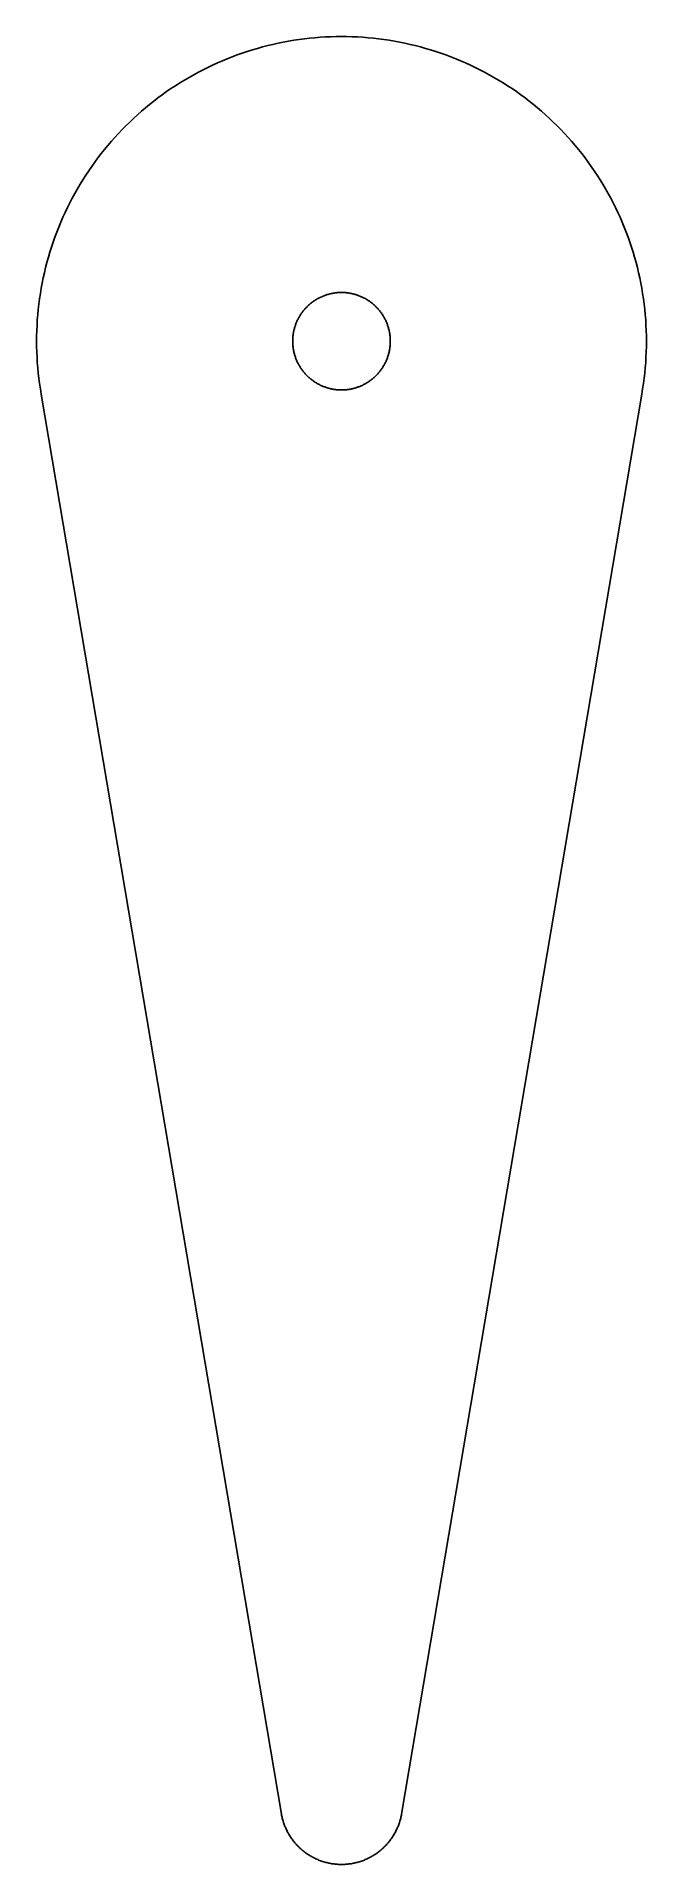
# Model space of a CAD drawing. Header units: metres. Extents: x 0 to 25, y 0 to 75.
import ezdxf

# ---------------------------------------------------------------- set-up
doc = ezdxf.new("R2010")
doc.units = ezdxf.units.M

msp = doc.modelspace()

# ---------------------------------------------------------------- linework, layer by layer
for p, q in [((12.5, 75), (12.282, 74.998)), ((12.718, 74.998), (12.5, 75)), ((8.43, 74.319), (8.225, 74.246)), ((8.637, 74.388), (8.43, 74.319)), ((8.845, 74.454), (8.637, 74.388)), ((9.055, 74.516), (8.845, 74.454)), ((9.265, 74.574), (9.055, 74.516)), ((9.476, 74.629), (9.265, 74.574)), ((9.688, 74.68), (9.476, 74.629)), ((9.901, 74.727), (9.688, 74.68)), ((10.115, 74.77), (9.901, 74.727)), ((10.329, 74.81), (10.115, 74.77)), ((10.545, 74.846), (10.329, 74.81)), ((10.76, 74.878), (10.545, 74.846)), ((10.977, 74.907), (10.76, 74.878)), ((11.193, 74.931), (10.977, 74.907)), ((11.411, 74.952), (11.193, 74.931)), ((11.628, 74.969), (11.411, 74.952)), ((11.846, 74.983), (11.628, 74.969)), ((12.064, 74.992), (11.846, 74.983)), ((12.282, 74.998), (12.064, 74.992)), ((12.936, 74.992), (12.718, 74.998)), ((13.154, 74.983), (12.936, 74.992)), ((13.372, 74.969), (13.154, 74.983)), ((13.589, 74.952), (13.372, 74.969)), ((13.807, 74.931), (13.589, 74.952)), ((14.023, 74.907), (13.807, 74.931)), ((14.24, 74.878), (14.023, 74.907)), ((14.455, 74.846), (14.24, 74.878)), ((14.671, 74.81), (14.455, 74.846)), ((14.885, 74.77), (14.671, 74.81)), ((15.099, 74.727), (14.885, 74.77)), ((15.312, 74.68), (15.099, 74.727)), ((15.524, 74.629), (15.312, 74.68)), ((15.735, 74.574), (15.524, 74.629)), ((15.945, 74.516), (15.735, 74.574)), ((16.155, 74.454), (15.945, 74.516)), ((16.363, 74.388), (16.155, 74.454)), ((16.57, 74.319), (16.363, 74.388)), ((16.775, 74.246), (16.57, 74.319)), ((6.632, 73.537), (6.44, 73.433)), ((6.825, 73.638), (6.632, 73.537)), ((7.02, 73.735), (6.825, 73.638)), ((7.217, 73.829), (7.02, 73.735)), ((7.416, 73.919), (7.217, 73.829)), ((7.616, 74.006), (7.416, 73.919)), ((7.817, 74.09), (7.616, 74.006)), ((8.02, 74.17), (7.817, 74.09)), ((8.225, 74.246), (8.02, 74.17)), ((16.98, 74.17), (16.775, 74.246)), ((17.183, 74.09), (16.98, 74.17)), ((17.384, 74.006), (17.183, 74.09)), ((17.584, 73.919), (17.384, 74.006)), ((17.783, 73.829), (17.584, 73.919)), ((17.98, 73.735), (17.783, 73.829)), ((18.175, 73.638), (17.98, 73.735)), ((18.368, 73.537), (18.175, 73.638)), ((18.56, 73.433), (18.368, 73.537)), ((5.51, 72.863), (5.33, 72.739)), ((5.692, 72.983), (5.51, 72.863)), ((5.876, 73.101), (5.692, 72.983)), ((6.062, 73.215), (5.876, 73.101)), ((6.25, 73.325), (6.062, 73.215)), ((6.44, 73.433), (6.25, 73.325)), ((18.75, 73.325), (18.56, 73.433)), ((18.938, 73.215), (18.75, 73.325)), ((19.124, 73.101), (18.938, 73.215)), ((19.308, 72.983), (19.124, 73.101)), ((19.49, 72.863), (19.308, 72.983)), ((19.67, 72.739), (19.49, 72.863)), ((4.465, 72.076), (4.299, 71.934)), ((4.633, 72.214), (4.465, 72.076)), ((4.804, 72.35), (4.633, 72.214)), ((4.977, 72.483), (4.804, 72.35)), ((5.153, 72.613), (4.977, 72.483)), ((5.33, 72.739), (5.153, 72.613)), ((19.847, 72.613), (19.67, 72.739)), ((20.023, 72.483), (19.847, 72.613)), ((20.196, 72.35), (20.023, 72.483)), ((20.366, 72.214), (20.196, 72.35)), ((20.535, 72.076), (20.366, 72.214)), ((20.701, 71.934), (20.535, 72.076)), ((3.661, 71.339), (3.508, 71.183)), ((3.817, 71.492), (3.661, 71.339)), ((3.975, 71.642), (3.817, 71.492)), ((4.136, 71.789), (3.975, 71.642)), ((4.299, 71.934), (4.136, 71.789)), ((20.864, 71.789), (20.701, 71.934)), ((21.025, 71.642), (20.864, 71.789)), ((21.183, 71.492), (21.025, 71.642)), ((21.339, 71.339), (21.183, 71.492)), ((21.492, 71.183), (21.339, 71.339)), ((2.924, 70.535), (2.786, 70.367)), ((3.066, 70.701), (2.924, 70.535)), ((3.211, 70.864), (3.066, 70.701)), ((3.358, 71.025), (3.211, 70.864)), ((3.508, 71.183), (3.358, 71.025)), ((21.642, 71.025), (21.492, 71.183)), ((21.789, 70.864), (21.642, 71.025)), ((21.934, 70.701), (21.789, 70.864)), ((22.076, 70.535), (21.934, 70.701)), ((22.214, 70.367), (22.076, 70.535)), ((2.387, 69.847), (2.261, 69.67)), ((2.517, 70.023), (2.387, 69.847)), ((2.65, 70.196), (2.517, 70.023)), ((2.786, 70.367), (2.65, 70.196)), ((22.35, 70.196), (22.214, 70.367)), ((22.483, 70.023), (22.35, 70.196)), ((22.613, 69.847), (22.483, 70.023)), ((22.739, 69.67), (22.613, 69.847)), ((1.899, 69.124), (1.785, 68.938)), ((2.017, 69.308), (1.899, 69.124)), ((2.137, 69.49), (2.017, 69.308)), ((2.261, 69.67), (2.137, 69.49)), ((22.863, 69.49), (22.739, 69.67)), ((22.983, 69.308), (22.863, 69.49)), ((23.101, 69.124), (22.983, 69.308)), ((23.215, 68.938), (23.101, 69.124)), ((1.463, 68.368), (1.362, 68.175)), ((1.567, 68.56), (1.463, 68.368)), ((1.675, 68.75), (1.567, 68.56)), ((1.785, 68.938), (1.675, 68.75)), ((23.325, 68.75), (23.215, 68.938)), ((23.433, 68.56), (23.325, 68.75)), ((23.537, 68.368), (23.433, 68.56)), ((23.638, 68.175), (23.537, 68.368)), ((1.081, 67.584), (0.994, 67.384)), ((1.171, 67.783), (1.081, 67.584)), ((1.265, 67.98), (1.171, 67.783)), ((1.362, 68.175), (1.265, 67.98)), ((23.735, 67.98), (23.638, 68.175)), ((23.829, 67.783), (23.735, 67.98)), ((23.919, 67.584), (23.829, 67.783)), ((24.006, 67.384), (23.919, 67.584)), ((0.754, 66.775), (0.681, 66.57)), ((0.83, 66.98), (0.754, 66.775)), ((0.91, 67.183), (0.83, 66.98)), ((0.994, 67.384), (0.91, 67.183)), ((24.09, 67.183), (24.006, 67.384)), ((24.17, 66.98), (24.09, 67.183)), ((24.246, 66.775), (24.17, 66.98)), ((24.319, 66.57), (24.246, 66.775)), ((0.546, 66.155), (0.484, 65.945)), ((0.612, 66.363), (0.546, 66.155)), ((0.681, 66.57), (0.612, 66.363)), ((24.388, 66.363), (24.319, 66.57)), ((24.454, 66.155), (24.388, 66.363)), ((24.516, 65.945), (24.454, 66.155)), ((0.32, 65.312), (0.273, 65.099)), ((0.371, 65.524), (0.32, 65.312)), ((0.426, 65.735), (0.371, 65.524)), ((0.484, 65.945), (0.426, 65.735)), ((24.574, 65.735), (24.516, 65.945)), ((24.629, 65.524), (24.574, 65.735)), ((24.68, 65.312), (24.629, 65.524)), ((24.727, 65.099), (24.68, 65.312)), ((0.19, 64.671), (0.154, 64.455)), ((0.23, 64.885), (0.19, 64.671)), ((0.273, 65.099), (0.23, 64.885)), ((12.465, 64.5), (12.5, 64.5)), ((12.5, 64.5), (12.535, 64.5)), ((24.77, 64.885), (24.727, 65.099)), ((24.81, 64.671), (24.77, 64.885)), ((24.846, 64.455), (24.81, 64.671)), ((0.068, 63.807), (0.048, 63.589)), ((0.093, 64.023), (0.068, 63.807)), ((0.122, 64.24), (0.093, 64.023)), ((0.154, 64.455), (0.122, 64.24)), ((10.924, 63.731), (10.946, 63.759)), ((10.946, 63.759), (10.968, 63.786)), ((10.968, 63.786), (10.991, 63.812)), ((10.991, 63.812), (11.014, 63.838)), ((11.014, 63.838), (11.037, 63.864)), ((11.037, 63.864), (11.061, 63.889)), ((11.061, 63.889), (11.086, 63.914)), ((11.086, 63.914), (11.111, 63.939)), ((11.111, 63.939), (11.136, 63.963)), ((11.136, 63.963), (11.162, 63.986)), ((11.162, 63.986), (11.188, 64.009)), ((11.188, 64.009), (11.214, 64.032)), ((11.214, 64.032), (11.241, 64.054)), ((11.241, 64.054), (11.269, 64.076)), ((11.269, 64.076), (11.296, 64.097)), ((11.296, 64.097), (11.324, 64.118)), ((11.324, 64.118), (11.353, 64.138)), ((11.353, 64.138), (11.382, 64.158)), ((11.382, 64.158), (11.411, 64.177)), ((11.411, 64.177), (11.44, 64.196)), ((11.44, 64.196), (11.47, 64.214)), ((11.47, 64.214), (11.5, 64.232)), ((11.5, 64.232), (11.53, 64.249)), ((11.53, 64.249), (11.561, 64.266)), ((11.561, 64.266), (11.592, 64.282)), ((11.592, 64.282), (11.623, 64.298)), ((11.623, 64.298), (11.655, 64.313)), ((11.655, 64.313), (11.687, 64.327)), ((11.687, 64.327), (11.719, 64.341)), ((11.719, 64.341), (11.751, 64.354)), ((11.751, 64.354), (11.783, 64.367)), ((11.783, 64.367), (11.816, 64.379)), ((11.816, 64.379), (11.849, 64.391)), ((11.849, 64.391), (11.882, 64.402)), ((11.882, 64.402), (11.915, 64.413)), ((11.915, 64.413), (11.949, 64.422)), ((11.949, 64.422), (11.982, 64.432)), ((11.982, 64.432), (12.016, 64.441)), ((12.016, 64.441), (12.05, 64.449)), ((12.05, 64.449), (12.084, 64.456)), ((12.084, 64.456), (12.118, 64.463)), ((12.118, 64.463), (12.153, 64.47)), ((12.153, 64.47), (12.187, 64.475)), ((12.187, 64.475), (12.222, 64.481)), ((12.222, 64.481), (12.256, 64.485)), ((12.256, 64.485), (12.291, 64.489)), ((12.291, 64.489), (12.326, 64.492)), ((12.326, 64.492), (12.361, 64.495)), ((12.361, 64.495), (12.395, 64.497)), ((12.395, 64.497), (12.43, 64.499)), ((12.43, 64.499), (12.465, 64.5)), ((12.535, 64.5), (12.57, 64.499)), ((12.57, 64.499), (12.605, 64.497)), ((12.605, 64.497), (12.639, 64.495)), ((12.639, 64.495), (12.674, 64.492)), ((12.674, 64.492), (12.709, 64.489)), ((12.709, 64.489), (12.744, 64.485)), ((12.744, 64.485), (12.778, 64.481)), ((12.778, 64.481), (12.813, 64.475)), ((12.813, 64.475), (12.847, 64.47)), ((12.847, 64.47), (12.882, 64.463)), ((12.882, 64.463), (12.916, 64.456)), ((12.916, 64.456), (12.95, 64.449)), ((12.95, 64.449), (12.984, 64.441)), ((12.984, 64.441), (13.018, 64.432)), ((13.018, 64.432), (13.051, 64.422)), ((13.051, 64.422), (13.085, 64.413)), ((13.085, 64.413), (13.118, 64.402)), ((13.118, 64.402), (13.151, 64.391)), ((13.151, 64.391), (13.184, 64.379)), ((13.184, 64.379), (13.217, 64.367)), ((13.217, 64.367), (13.249, 64.354)), ((13.249, 64.354), (13.281, 64.341)), ((13.281, 64.341), (13.313, 64.327)), ((13.313, 64.327), (13.345, 64.313)), ((13.345, 64.313), (13.377, 64.298)), ((13.377, 64.298), (13.408, 64.282)), ((13.408, 64.282), (13.439, 64.266)), ((13.439, 64.266), (13.47, 64.249)), ((13.47, 64.249), (13.5, 64.232)), ((13.5, 64.232), (13.53, 64.214)), ((13.53, 64.214), (13.56, 64.196)), ((13.56, 64.196), (13.589, 64.177)), ((13.589, 64.177), (13.618, 64.158)), ((13.618, 64.158), (13.647, 64.138)), ((13.647, 64.138), (13.676, 64.118)), ((13.676, 64.118), (13.704, 64.097)), ((13.704, 64.097), (13.731, 64.076)), ((13.731, 64.076), (13.759, 64.054)), ((13.759, 64.054), (13.786, 64.032)), ((13.786, 64.032), (13.812, 64.009)), ((13.812, 64.009), (13.838, 63.986)), ((13.838, 63.986), (13.864, 63.963)), ((13.864, 63.963), (13.889, 63.939)), ((13.889, 63.939), (13.914, 63.914)), ((13.914, 63.914), (13.939, 63.889)), ((13.939, 63.889), (13.963, 63.864)), ((13.963, 63.864), (13.986, 63.838)), ((13.986, 63.838), (14.009, 63.812)), ((14.009, 63.812), (14.032, 63.786)), ((14.032, 63.786), (14.054, 63.759)), ((14.054, 63.759), (14.076, 63.731)), ((24.878, 64.24), (24.846, 64.455)), ((24.907, 64.023), (24.878, 64.24)), ((24.931, 63.807), (24.907, 64.023)), ((24.952, 63.589), (24.931, 63.807)), ((0.017, 63.154), (0.008, 62.936)), ((0.03, 63.372), (0.017, 63.154)), ((0.048, 63.589), (0.03, 63.372)), ((10.559, 62.984), (10.568, 63.018)), ((10.568, 63.018), (10.578, 63.051)), ((10.578, 63.051), (10.587, 63.085)), ((10.587, 63.085), (10.598, 63.118)), ((10.598, 63.118), (10.609, 63.151)), ((10.609, 63.151), (10.621, 63.184)), ((10.621, 63.184), (10.633, 63.217)), ((10.633, 63.217), (10.646, 63.249)), ((10.646, 63.249), (10.659, 63.281)), ((10.659, 63.281), (10.673, 63.313)), ((10.673, 63.313), (10.687, 63.345)), ((10.687, 63.345), (10.702, 63.377)), ((10.702, 63.377), (10.718, 63.408)), ((10.718, 63.408), (10.734, 63.439)), ((10.734, 63.439), (10.751, 63.47)), ((10.751, 63.47), (10.768, 63.5)), ((10.768, 63.5), (10.786, 63.53)), ((10.786, 63.53), (10.804, 63.56)), ((10.804, 63.56), (10.823, 63.589)), ((10.823, 63.589), (10.842, 63.618)), ((10.842, 63.618), (10.862, 63.647)), ((10.862, 63.647), (10.882, 63.676)), ((10.882, 63.676), (10.903, 63.704)), ((10.903, 63.704), (10.924, 63.731)), ((14.076, 63.731), (14.097, 63.704)), ((14.097, 63.704), (14.118, 63.676)), ((14.118, 63.676), (14.138, 63.647)), ((14.138, 63.647), (14.158, 63.618)), ((14.158, 63.618), (14.177, 63.589)), ((14.177, 63.589), (14.196, 63.56)), ((14.196, 63.56), (14.214, 63.53)), ((14.214, 63.53), (14.232, 63.5)), ((14.232, 63.5), (14.249, 63.47)), ((14.249, 63.47), (14.266, 63.439)), ((14.266, 63.439), (14.282, 63.408)), ((14.282, 63.408), (14.298, 63.377)), ((14.298, 63.377), (14.313, 63.345)), ((14.313, 63.345), (14.327, 63.313)), ((14.327, 63.313), (14.341, 63.281)), ((14.341, 63.281), (14.354, 63.249)), ((14.354, 63.249), (14.367, 63.217)), ((14.367, 63.217), (14.379, 63.184)), ((14.379, 63.184), (14.391, 63.151)), ((14.391, 63.151), (14.402, 63.118)), ((14.402, 63.118), (14.413, 63.085)), ((14.413, 63.085), (14.422, 63.051)), ((14.422, 63.051), (14.432, 63.018)), ((14.432, 63.018), (14.441, 62.984)), ((24.97, 63.372), (24.952, 63.589)), ((24.983, 63.154), (24.97, 63.372)), ((24.992, 62.936), (24.983, 63.154)), ((0.002, 62.718), (0, 62.5)), ((0, 62.5), (0.002, 62.282)), ((0.008, 62.936), (0.002, 62.718)), ((0.002, 62.282), (0.008, 62.064)), ((10.5, 62.535), (10.501, 62.57)), ((10.5, 62.5), (10.5, 62.535)), ((10.5, 62.465), (10.5, 62.5)), ((10.501, 62.43), (10.5, 62.465)), ((10.501, 62.57), (10.503, 62.605)), ((10.503, 62.395), (10.501, 62.43)), ((10.503, 62.605), (10.505, 62.639)), ((10.505, 62.361), (10.503, 62.395)), ((10.505, 62.639), (10.508, 62.674)), ((10.508, 62.326), (10.505, 62.361)), ((10.508, 62.674), (10.511, 62.709)), ((10.511, 62.291), (10.508, 62.326)), ((10.511, 62.709), (10.515, 62.744)), ((10.515, 62.256), (10.511, 62.291)), ((10.515, 62.744), (10.52, 62.778)), ((10.52, 62.222), (10.515, 62.256)), ((10.52, 62.778), (10.525, 62.813)), ((10.525, 62.813), (10.53, 62.847)), ((10.53, 62.847), (10.537, 62.882)), ((10.537, 62.882), (10.544, 62.916)), ((10.544, 62.916), (10.551, 62.95)), ((10.551, 62.95), (10.559, 62.984)), ((14.441, 62.984), (14.449, 62.95)), ((14.449, 62.95), (14.456, 62.916)), ((14.456, 62.916), (14.463, 62.882)), ((14.463, 62.882), (14.47, 62.847)), ((14.47, 62.847), (14.475, 62.813)), ((14.475, 62.813), (14.48, 62.778)), ((14.48, 62.778), (14.485, 62.744)), ((14.485, 62.256), (14.48, 62.222)), ((14.485, 62.744), (14.489, 62.709)), ((14.489, 62.291), (14.485, 62.256)), ((14.489, 62.709), (14.492, 62.674)), ((14.492, 62.326), (14.489, 62.291)), ((14.492, 62.674), (14.495, 62.639)), ((14.495, 62.361), (14.492, 62.326)), ((14.495, 62.639), (14.497, 62.605)), ((14.497, 62.395), (14.495, 62.361)), ((14.497, 62.605), (14.499, 62.57)), ((14.499, 62.43), (14.497, 62.395)), ((14.499, 62.57), (14.5, 62.535)), ((14.5, 62.465), (14.499, 62.43)), ((14.5, 62.535), (14.5, 62.5)), ((14.5, 62.5), (14.5, 62.465)), ((24.998, 62.718), (24.992, 62.936)), ((24.992, 62.064), (24.998, 62.282)), ((25, 62.5), (24.998, 62.718)), ((24.998, 62.282), (25, 62.5)), ((0.008, 62.064), (0.017, 61.846)), ((0.017, 61.846), (0.03, 61.628)), ((0.03, 61.628), (0.048, 61.411)), ((10.525, 62.187), (10.52, 62.222)), ((10.53, 62.153), (10.525, 62.187)), ((10.537, 62.118), (10.53, 62.153)), ((10.544, 62.084), (10.537, 62.118)), ((10.551, 62.05), (10.544, 62.084)), ((10.559, 62.016), (10.551, 62.05)), ((10.568, 61.982), (10.559, 62.016)), ((10.578, 61.949), (10.568, 61.982)), ((10.587, 61.915), (10.578, 61.949)), ((10.598, 61.882), (10.587, 61.915)), ((10.609, 61.849), (10.598, 61.882)), ((10.621, 61.816), (10.609, 61.849)), ((10.633, 61.783), (10.621, 61.816)), ((10.646, 61.751), (10.633, 61.783)), ((10.659, 61.718), (10.646, 61.751)), ((10.673, 61.687), (10.659, 61.718)), ((10.687, 61.655), (10.673, 61.687)), ((10.702, 61.623), (10.687, 61.655)), ((10.718, 61.592), (10.702, 61.623)), ((10.734, 61.561), (10.718, 61.592)), ((10.751, 61.53), (10.734, 61.561)), ((10.768, 61.5), (10.751, 61.53)), ((10.786, 61.47), (10.768, 61.5)), ((14.232, 61.5), (14.214, 61.47)), ((14.249, 61.53), (14.232, 61.5)), ((14.266, 61.561), (14.249, 61.53)), ((14.282, 61.592), (14.266, 61.561)), ((14.298, 61.623), (14.282, 61.592)), ((14.313, 61.655), (14.298, 61.623)), ((14.327, 61.687), (14.313, 61.655)), ((14.341, 61.718), (14.327, 61.687)), ((14.354, 61.751), (14.341, 61.718)), ((14.367, 61.783), (14.354, 61.751)), ((14.379, 61.816), (14.367, 61.783)), ((14.391, 61.849), (14.379, 61.816)), ((14.402, 61.882), (14.391, 61.849)), ((14.413, 61.915), (14.402, 61.882)), ((14.422, 61.949), (14.413, 61.915)), ((14.432, 61.982), (14.422, 61.949)), ((14.441, 62.016), (14.432, 61.982)), ((14.449, 62.05), (14.441, 62.016)), ((14.456, 62.084), (14.449, 62.05)), ((14.463, 62.118), (14.456, 62.084)), ((14.47, 62.153), (14.463, 62.118)), ((14.475, 62.187), (14.47, 62.153)), ((14.48, 62.222), (14.475, 62.187)), ((24.952, 61.411), (24.97, 61.628)), ((24.97, 61.628), (24.983, 61.846)), ((24.983, 61.846), (24.992, 62.064)), ((0.048, 61.411), (0.068, 61.193)), ((0.068, 61.193), (0.093, 60.977)), ((0.093, 60.977), (0.122, 60.76)), ((0.122, 60.76), (0.154, 60.545)), ((10.804, 61.44), (10.786, 61.47)), ((10.823, 61.411), (10.804, 61.44)), ((10.842, 61.382), (10.823, 61.411)), ((10.862, 61.353), (10.842, 61.382)), ((10.882, 61.324), (10.862, 61.353)), ((10.903, 61.296), (10.882, 61.324)), ((10.924, 61.269), (10.903, 61.296)), ((10.946, 61.241), (10.924, 61.269)), ((10.968, 61.214), (10.946, 61.241)), ((10.991, 61.188), (10.968, 61.214)), ((11.014, 61.162), (10.991, 61.188)), ((11.037, 61.136), (11.014, 61.162)), ((11.061, 61.111), (11.037, 61.136)), ((11.086, 61.086), (11.061, 61.111)), ((11.111, 61.061), (11.086, 61.086)), ((11.136, 61.037), (11.111, 61.061)), ((11.162, 61.014), (11.136, 61.037)), ((11.188, 60.991), (11.162, 61.014)), ((11.214, 60.968), (11.188, 60.991)), ((11.241, 60.946), (11.214, 60.968)), ((11.269, 60.924), (11.241, 60.946)), ((11.296, 60.903), (11.269, 60.924)), ((11.324, 60.882), (11.296, 60.903)), ((11.353, 60.862), (11.324, 60.882)), ((11.382, 60.842), (11.353, 60.862)), ((11.411, 60.823), (11.382, 60.842)), ((11.44, 60.804), (11.411, 60.823)), ((11.47, 60.786), (11.44, 60.804)), ((11.5, 60.768), (11.47, 60.786)), ((11.53, 60.751), (11.5, 60.768)), ((11.561, 60.734), (11.53, 60.751)), ((13.47, 60.751), (13.439, 60.734)), ((13.5, 60.768), (13.47, 60.751)), ((13.53, 60.786), (13.5, 60.768)), ((13.56, 60.804), (13.53, 60.786)), ((13.589, 60.823), (13.56, 60.804)), ((13.618, 60.842), (13.589, 60.823)), ((13.647, 60.862), (13.618, 60.842)), ((13.676, 60.882), (13.647, 60.862)), ((13.704, 60.903), (13.676, 60.882)), ((13.731, 60.924), (13.704, 60.903)), ((13.759, 60.946), (13.731, 60.924)), ((13.786, 60.968), (13.759, 60.946)), ((13.812, 60.991), (13.786, 60.968)), ((13.838, 61.014), (13.812, 60.991)), ((13.864, 61.037), (13.838, 61.014)), ((13.889, 61.061), (13.864, 61.037)), ((13.914, 61.086), (13.889, 61.061)), ((13.939, 61.111), (13.914, 61.086)), ((13.963, 61.136), (13.939, 61.111)), ((13.986, 61.162), (13.963, 61.136)), ((14.009, 61.188), (13.986, 61.162)), ((14.032, 61.214), (14.009, 61.188)), ((14.054, 61.241), (14.032, 61.214)), ((14.076, 61.269), (14.054, 61.241)), ((14.097, 61.296), (14.076, 61.269)), ((14.118, 61.324), (14.097, 61.296)), ((14.138, 61.353), (14.118, 61.324)), ((14.158, 61.382), (14.138, 61.353)), ((14.177, 61.411), (14.158, 61.382)), ((14.196, 61.44), (14.177, 61.411)), ((14.214, 61.47), (14.196, 61.44)), ((24.846, 60.545), (24.878, 60.76)), ((24.878, 60.76), (24.907, 60.977)), ((24.907, 60.977), (24.931, 61.193)), ((24.931, 61.193), (24.952, 61.411)), ((0.154, 60.545), (0.19, 60.329)), ((0.19, 60.329), (10.038, 2.066)), ((11.592, 60.718), (11.561, 60.734)), ((11.623, 60.702), (11.592, 60.718)), ((11.655, 60.687), (11.623, 60.702)), ((11.687, 60.673), (11.655, 60.687)), ((11.719, 60.659), (11.687, 60.673)), ((11.751, 60.646), (11.719, 60.659)), ((11.783, 60.633), (11.751, 60.646)), ((11.816, 60.621), (11.783, 60.633)), ((11.849, 60.609), (11.816, 60.621)), ((11.882, 60.598), (11.849, 60.609)), ((11.915, 60.587), (11.882, 60.598)), ((11.949, 60.578), (11.915, 60.587)), ((11.982, 60.568), (11.949, 60.578)), ((12.016, 60.559), (11.982, 60.568)), ((12.05, 60.551), (12.016, 60.559)), ((12.084, 60.544), (12.05, 60.551)), ((12.118, 60.537), (12.084, 60.544)), ((12.153, 60.53), (12.118, 60.537)), ((12.187, 60.525), (12.153, 60.53)), ((12.222, 60.52), (12.187, 60.525)), ((12.256, 60.515), (12.222, 60.52)), ((12.291, 60.511), (12.256, 60.515)), ((12.326, 60.508), (12.291, 60.511)), ((12.361, 60.505), (12.326, 60.508)), ((12.395, 60.503), (12.361, 60.505)), ((12.43, 60.501), (12.395, 60.503)), ((12.465, 60.5), (12.43, 60.501)), ((12.5, 60.5), (12.465, 60.5)), ((12.535, 60.5), (12.5, 60.5)), ((12.57, 60.501), (12.535, 60.5)), ((12.605, 60.503), (12.57, 60.501)), ((12.639, 60.505), (12.605, 60.503)), ((12.674, 60.508), (12.639, 60.505)), ((12.709, 60.511), (12.674, 60.508)), ((12.744, 60.515), (12.709, 60.511)), ((12.778, 60.52), (12.744, 60.515)), ((12.813, 60.525), (12.778, 60.52)), ((12.847, 60.53), (12.813, 60.525)), ((12.882, 60.537), (12.847, 60.53)), ((12.916, 60.544), (12.882, 60.537)), ((12.95, 60.551), (12.916, 60.544)), ((12.984, 60.559), (12.95, 60.551)), ((13.018, 60.568), (12.984, 60.559)), ((13.051, 60.578), (13.018, 60.568)), ((13.085, 60.587), (13.051, 60.578)), ((13.118, 60.598), (13.085, 60.587)), ((13.151, 60.609), (13.118, 60.598)), ((13.184, 60.621), (13.151, 60.609)), ((13.217, 60.633), (13.184, 60.621)), ((13.249, 60.646), (13.217, 60.633)), ((13.281, 60.659), (13.249, 60.646)), ((13.313, 60.673), (13.281, 60.659)), ((13.345, 60.687), (13.313, 60.673)), ((13.377, 60.702), (13.345, 60.687)), ((13.408, 60.718), (13.377, 60.702)), ((13.439, 60.734), (13.408, 60.718)), ((14.962, 2.066), (24.81, 60.329)), ((24.81, 60.329), (24.846, 60.545)), ((10.038, 2.066), (10.046, 2.023)), ((10.046, 2.023), (10.055, 1.98)), ((10.055, 1.98), (10.064, 1.938)), ((10.064, 1.938), (10.074, 1.895)), ((10.074, 1.895), (10.085, 1.853)), ((10.085, 1.853), (10.097, 1.811)), ((10.097, 1.811), (10.109, 1.769)), ((10.109, 1.769), (10.122, 1.727)), ((10.122, 1.727), (10.136, 1.686)), ((10.136, 1.686), (10.151, 1.645)), ((10.151, 1.645), (10.166, 1.604)), ((10.166, 1.604), (10.182, 1.563)), ((10.182, 1.563), (10.199, 1.523)), ((10.199, 1.523), (10.216, 1.483)), ((14.784, 1.483), (14.801, 1.523)), ((14.801, 1.523), (14.818, 1.563)), ((14.818, 1.563), (14.834, 1.604)), ((14.834, 1.604), (14.849, 1.645)), ((14.849, 1.645), (14.864, 1.686)), ((14.864, 1.686), (14.878, 1.727)), ((14.878, 1.727), (14.891, 1.769)), ((14.891, 1.769), (14.903, 1.811)), ((14.903, 1.811), (14.915, 1.853)), ((14.915, 1.853), (14.926, 1.895)), ((14.926, 1.895), (14.936, 1.938)), ((14.936, 1.938), (14.945, 1.98)), ((14.945, 1.98), (14.954, 2.023)), ((14.954, 2.023), (14.962, 2.066)), ((10.216, 1.483), (10.234, 1.443)), ((10.234, 1.443), (10.253, 1.404)), ((10.253, 1.404), (10.273, 1.365)), ((10.273, 1.365), (10.293, 1.326)), ((10.293, 1.326), (10.313, 1.288)), ((10.313, 1.288), (10.335, 1.25)), ((10.335, 1.25), (10.357, 1.212)), ((10.357, 1.212), (10.38, 1.175)), ((10.38, 1.175), (10.403, 1.138)), ((10.403, 1.138), (10.427, 1.102)), ((10.427, 1.102), (10.452, 1.066)), ((10.452, 1.066), (10.477, 1.031)), ((10.477, 1.031), (10.503, 0.995)), ((10.503, 0.995), (10.53, 0.961)), ((10.53, 0.961), (10.557, 0.927)), ((10.557, 0.927), (10.585, 0.893)), ((10.585, 0.893), (10.613, 0.86)), ((10.613, 0.86), (10.642, 0.827)), ((10.642, 0.827), (10.672, 0.795)), ((10.672, 0.795), (10.702, 0.763)), ((10.702, 0.763), (10.732, 0.732)), ((14.268, 0.732), (14.298, 0.763)), ((14.298, 0.763), (14.328, 0.795)), ((14.328, 0.795), (14.358, 0.827)), ((14.358, 0.827), (14.387, 0.86)), ((14.387, 0.86), (14.415, 0.893)), ((14.415, 0.893), (14.443, 0.927)), ((14.443, 0.927), (14.47, 0.961)), ((14.47, 0.961), (14.497, 0.995)), ((14.497, 0.995), (14.523, 1.031)), ((14.523, 1.031), (14.548, 1.066)), ((14.548, 1.066), (14.573, 1.102)), ((14.573, 1.102), (14.597, 1.138)), ((14.597, 1.138), (14.62, 1.175)), ((14.62, 1.175), (14.643, 1.212)), ((14.643, 1.212), (14.665, 1.25)), ((14.665, 1.25), (14.687, 1.288)), ((14.687, 1.288), (14.707, 1.326)), ((14.707, 1.326), (14.727, 1.365)), ((14.727, 1.365), (14.747, 1.404)), ((14.747, 1.404), (14.766, 1.443)), ((14.766, 1.443), (14.784, 1.483)), ((10.732, 0.732), (10.763, 0.702)), ((10.763, 0.702), (10.795, 0.672)), ((10.795, 0.672), (10.827, 0.642)), ((10.827, 0.642), (10.86, 0.613)), ((10.86, 0.613), (10.893, 0.585)), ((10.893, 0.585), (10.927, 0.557)), ((10.927, 0.557), (10.961, 0.53)), ((10.961, 0.53), (10.995, 0.503)), ((10.995, 0.503), (11.03, 0.477)), ((11.03, 0.477), (11.066, 0.452)), ((11.066, 0.452), (11.102, 0.427)), ((11.102, 0.427), (11.138, 0.403)), ((11.138, 0.403), (11.175, 0.38)), ((11.175, 0.38), (11.212, 0.357)), ((11.212, 0.357), (11.25, 0.335)), ((11.25, 0.335), (11.288, 0.313)), ((11.288, 0.313), (11.326, 0.293)), ((11.326, 0.293), (11.365, 0.272)), ((11.365, 0.272), (11.404, 0.253)), ((11.404, 0.253), (11.444, 0.234)), ((11.444, 0.234), (11.483, 0.216)), ((11.483, 0.216), (11.523, 0.199)), ((11.523, 0.199), (11.563, 0.182)), ((11.563, 0.182), (11.604, 0.166)), ((11.604, 0.166), (11.645, 0.151)), ((11.645, 0.151), (11.686, 0.136)), ((11.686, 0.136), (11.727, 0.122)), ((11.727, 0.122), (11.769, 0.109)), ((11.769, 0.109), (11.811, 0.097)), ((11.811, 0.097), (11.853, 0.085)), ((11.853, 0.085), (11.895, 0.074)), ((11.895, 0.074), (11.938, 0.064)), ((11.938, 0.064), (11.98, 0.055)), ((11.98, 0.055), (12.023, 0.046)), ((12.023, 0.046), (12.066, 0.038)), ((12.066, 0.038), (12.109, 0.031)), ((12.109, 0.031), (12.152, 0.024)), ((12.152, 0.024), (12.195, 0.019)), ((12.195, 0.019), (12.239, 0.014)), ((12.239, 0.014), (12.282, 0.01)), ((12.282, 0.01), (12.326, 0.006)), ((12.326, 0.006), (12.369, 0.003)), ((12.369, 0.003), (12.413, 0.002)), ((12.413, 0.002), (12.456, 0)), ((12.456, 0), (12.5, 0)), ((12.5, 0), (12.544, 0)), ((12.544, 0), (12.587, 0.002)), ((12.587, 0.002), (12.631, 0.003)), ((12.631, 0.003), (12.674, 0.006)), ((12.674, 0.006), (12.718, 0.01)), ((12.718, 0.01), (12.761, 0.014)), ((12.761, 0.014), (12.805, 0.019)), ((12.805, 0.019), (12.848, 0.024)), ((12.848, 0.024), (12.891, 0.031)), ((12.891, 0.031), (12.934, 0.038)), ((12.934, 0.038), (12.977, 0.046)), ((12.977, 0.046), (13.02, 0.055)), ((13.02, 0.055), (13.062, 0.064)), ((13.062, 0.064), (13.105, 0.074)), ((13.105, 0.074), (13.147, 0.085)), ((13.147, 0.085), (13.189, 0.097)), ((13.189, 0.097), (13.231, 0.109)), ((13.231, 0.109), (13.273, 0.122)), ((13.273, 0.122), (13.314, 0.136)), ((13.314, 0.136), (13.355, 0.151)), ((13.355, 0.151), (13.396, 0.166)), ((13.396, 0.166), (13.437, 0.182)), ((13.437, 0.182), (13.477, 0.199)), ((13.477, 0.199), (13.517, 0.216)), ((13.517, 0.216), (13.556, 0.234)), ((13.556, 0.234), (13.596, 0.253)), ((13.596, 0.253), (13.635, 0.272)), ((13.635, 0.272), (13.674, 0.293)), ((13.674, 0.293), (13.712, 0.313)), ((13.712, 0.313), (13.75, 0.335)), ((13.75, 0.335), (13.788, 0.357)), ((13.788, 0.357), (13.825, 0.38)), ((13.825, 0.38), (13.862, 0.403)), ((13.862, 0.403), (13.898, 0.427)), ((13.898, 0.427), (13.934, 0.452)), ((13.934, 0.452), (13.97, 0.477)), ((13.97, 0.477), (14.005, 0.503)), ((14.005, 0.503), (14.039, 0.53)), ((14.039, 0.53), (14.073, 0.557)), ((14.073, 0.557), (14.107, 0.585)), ((14.107, 0.585), (14.14, 0.613)), ((14.14, 0.613), (14.173, 0.642)), ((14.173, 0.642), (14.205, 0.672)), ((14.205, 0.672), (14.237, 0.702)), ((14.237, 0.702), (14.268, 0.732))]:
    msp.add_line(p, q)

doc.saveas('drawing.dxf')
